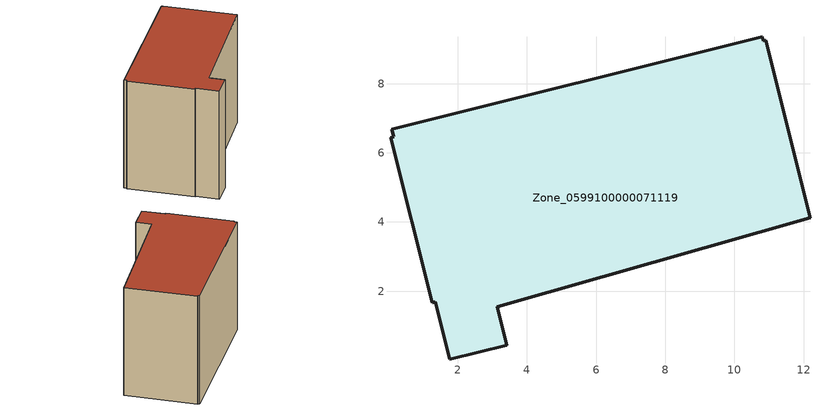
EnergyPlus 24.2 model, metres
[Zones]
Zone_0599100000071119
 floor ground (C_G): 0.1,6.67 10.8,9.36 10.83,9.23 10.9,9.25 12.19,4.12 3.15,1.54 3.42,0.43 1.77,0.02 1.35,1.69 1.26,1.67 0.05,6.44 0.15,6.47 z0
 wall outside (C_F): 3.15,1.54 12.19,4.12 10.9,9.25 10.83,9.23 10.8,9.36 0.1,6.67 0.15,6.47 0.05,6.44 1.26,1.67 1.35,1.69 1.77,0.02 3.42,0.43 3.15,1.54 z0:8.58
 roof outside (C_R): 1.35,1.69 1.77,0.02 3.42,0.43 3.15,1.54 12.19,4.12 10.9,9.25 10.83,9.23 10.8,9.36 0.1,6.67 0.15,6.47 0.05,6.44 1.26,1.67 z8.58
[BUILDING]
Pand.0599100000071119: North Axis=0; Terrain=City; Loads Convergence Tolerance Value=0.04; Temperature Convergence Tolerance Value=0.4; Solar Distribution=FullExterior; Maximum Number of Warmup Days=25; Minimum Number of Warmup Days=1
[Site:Location]
Rotterdam.The.Hague.AP_ZH_NLD Design_Conditions: Latitude=51.96; Longitude=4.45; Time Zone=1; Elevation=-4.5
[SITE:GROUNDTEMPERATURE:BUILDINGSURFACE]
18, 18, 18, 18, 18, 18, 18, 18, 18, 18, 18, 18
[MATERIAL] Thermal Absorptance=0.9; Solar Absorptance=0.7; Visible Absorptance=0.7
Name | Roughness | Thickness | Conductivity | Density | Specific Heat
G.TC.1992-2005 | MediumSmooth | 0.15 | 0.06 | 540 | 1210
F.TC.1992-2005 | Rough | 0.3 | 0.12 | 1920 | 840
R.TC.1992-2005 | MediumRough | 0.2 | 0.08 | 1500 | 1000
[CONSTRUCTION]
C_G: G.TC.1992-2005
C_F: F.TC.1992-2005
C_R: R.TC.1992-2005
[ZONE]
Zone_0599100000071119: Type=1; Multiplier=1; Ceiling Height=Autocalculate; Volume=Autocalculate; Floor Area=autocalculate; Part of Total Floor Area=Yes
[ZONEINFILTRATION:DESIGNFLOWRATE]
Infil_Zone_0599100000071119: Zone or ZoneList or Space or SpaceList=Zone_0599100000071119; Schedule=AlwaysOn; Design Flow Rate Calculation Method=Flow/Area; Flow Rate per Floor Area=0.0015; Constant Term Coefficient=1; Temperature Term Coefficient=0; Velocity Term Coefficient=0; Velocity Squared Term Coefficient=0
[HVACTEMPLATE:ZONE:IDEALLOADSAIRSYSTEM]
Zone_0599100000071119: Maximum Heating Supply Air Temperature=50; Minimum Cooling Supply Air Temperature=13; Maximum Heating Supply Air Humidity Ratio=0.0156; Minimum Cooling Supply Air Humidity Ratio=0.0077; Heating Limit=NoLimit; Cooling Limit=NoLimit; Dehumidification Control Type=ConstantSensibleHeatRatio; Cooling Sensible Heat Ratio=0.7; Dehumidification Setpoint=60; Humidification Control Type=None; Humidification Setpoint=30; Outdoor Air Method=None; Outdoor Air Flow Rate per Person=0.00944; Outdoor Air Flow Rate per Zone Floor Area=0; Outdoor Air Flow Rate per Zone=0; Demand Controlled Ventilation Type=None; Outdoor Air Economizer Type=NoEconomizer; Heat Recovery Type=None; Sensible Heat Recovery Effectiveness=0.7; Latent Heat Recovery Effectiveness=0.65
[ZONECONTROL:THERMOSTAT]
ThermostatControl_Zone_0599100000071119: Zone or ZoneList=Zone_0599100000071119; Control Type Schedule=DualSetpointControlType; Control 1=Thermostat_Zone_0599100000071119; Temperature Difference Between Cutout And Setpoint=0
[THERMOSTATSETPOINT:DUALSETPOINT]
Thermostat_Zone_0599100000071119: Heating Setpoint Temperature Schedule=HeatingSetpoint_Zone_0599100000071119; Cooling Setpoint Temperature Schedule=CoolingSetpoint_Zone_0599100000071119
[SCHEDULE:COMPACT]
HeatingSetpoint_Zone_0599100000071119: Through: 12/31, For: AllDays, Until: 24:00, 21
CoolingSetpoint_Zone_0599100000071119: Through: 12/31, For: AllDays, Until: 24:00, 24
DualSetpointControlType: Through: 12/31, For: AllDays, Until: 24:00, 4
AlwaysOn: Through: 12/31, For: AllDays, Until: 24:00, 1
